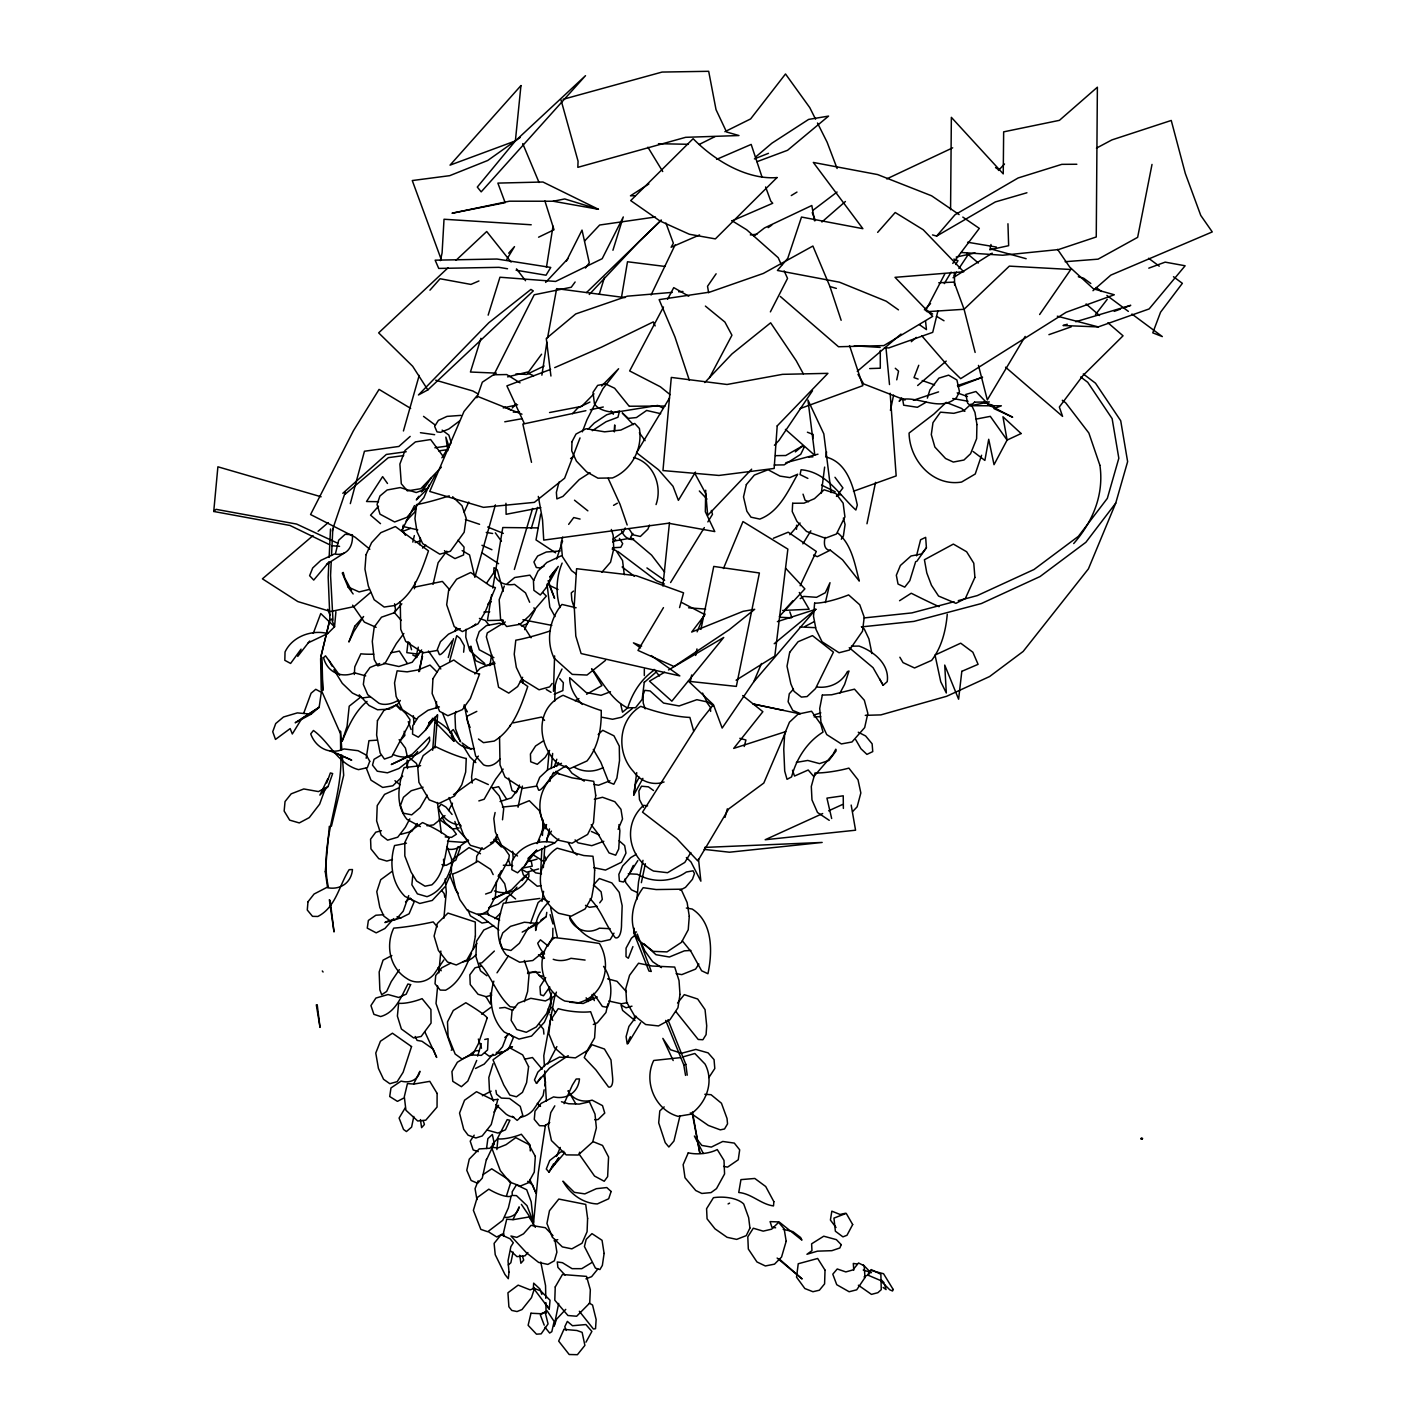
<?xml version="1.0" encoding="UTF-8"?>
<svg xmlns="http://www.w3.org/2000/svg" width="1426" height="1426" viewBox="0 0 1426 1426"><rect width="100%" height="100%" fill="white"/><g stroke="black" fill="none" stroke-linecap="round" stroke-linejoin="round"><path stroke-width="1.5" d="M880.288 350.422L880.288 368.211L869.664 368.568M644.285 681.985L642.163 699.346L635.568 707.724L627.351 707.813C611.415 699.774 603.198 682.84 592.414 669.436M644.32 675.567L644.338 669.15M950.572 209.693L951.356 117.342L1003.244 173.883L1003.654 131.852L1059.429 120.337L1097.378 87.2L1096.255 236.966L1058.466 249.568L1002.728 255.236L961.249 252.491M486.391 1159.32L482.273 1178.126L477.603 1183.295L471.115 1180.461L466.783 1170.318L469.261 1159.142L479.207 1148.928L489.867 1148.287L494.252 1143.474L492.362 1134.49L487.87 1138.643L486.551 1148.5M552.896 928.273L552.753 936.935L547.869 946.204M705.71 490.205L705.335 511.738L714.783 531.577L668.384 523.217L543.734 540.115L542.54 519.902L538.315 496.408M550.721 1003.583L550.65 1008.004L544.375 1022.282L531.541 1036.06L519.011 1039.091L504.251 1032.032C490.936 1018.966 488.512 998.414 493.842 981.159M550.81 999.145L550.899 994.724L548.618 988.503M796.51 529.313L796.581 525.214M510.169 726.19L510.205 725.21M614.57 430.028L614.713 424.948L614.356 431.9M466.07 629.329L465.785 637.137L469.831 650.773L484.769 663.518M554.678 701.218L555.231 685.995M329.673 544.732L289.995 525.463L213.74 511.471L217.893 466.801L321.117 496.783M400.26 601.701L400.742 629.258L405.715 641.45L423.112 652.823L437.158 650.488M499.546 737.313L500.027 764.871L505 777.063L522.397 788.435L536.426 786.118M331.206 562.147L330.565 575.498L332.989 620.292M331.527 555.48L332.811 528.796L345.395 491.917M328.925 561.773L328.176 577.049L329.923 619.383L321.01 656.281L322.846 690.416L321.955 657.457M329.139 557.406L330.511 529.01M540.668 872.962L541.844 848.702M542.468 835.458L543.217 820.021M546.443 267.357L553.021 226.146M476.373 862.427L476.712 856.26L482.131 847.704M354.308 674.498L354.789 666.851L360.849 653.803A27.29 4.938 -4.1 0 0 373.737 654.195M328.408 887.275C318.426 842.196 342.917 799.13 340.796 754.693M543.359 867.632L544.785 846.081M545.908 828.862L546.194 824.549M533.36 1288.088L540.579 1290.815L550.044 1300.245L549.242 1309.05L533.36 1288.088L533.68 1283.15L539.866 1288.908L541.862 1294.434M496.533 881.464L495.41 896.455L487.799 911.125L479.564 915.225L467.354 910.412L459.903 899.735L455.215 887.115L452.434 873.924A23.458 2.335 -30.1 0 0 477.906 861.126L490.633 869.414L493.164 874.584M432.666 750.254L435.304 717.064M435.999 708.205L436.534 701.574M434.912 747.973L437.622 714.979M642.894 778.346L633.768 795.066L635.461 784.122L639.258 777.17M327.463 886.794L325.288 871.732L329.335 826.278M547.441 770.307L549.206 750.914M335.912 611.79L334.54 626.78L327.73 633.536L308.069 642.912M437.639 985.99L436.017 1003.458L452.256 1049.839L451.222 1050.178M438.834 972.888L440.848 951.053M443.878 918.291L446.302 892.07L445.179 878.933M412.774 875.297L411.882 884.78L417.408 893.87L427.016 896.669C448.156 889.129 451.026 864.94 458.085 846.688L460.384 847.294L455.821 860.199L446.195 865.332L441.989 864.584M533.324 1225.504L538.386 1172.172L545.516 1124.757M549.973 781.448L550.383 777.134M551.202 768.525L552.646 753.427M637.297 934.066L651.29 971.48L648.955 971.07L633.679 932.568L634.107 928.166M636.852 899.45L638.545 881.803L642.983 860.306M463.628 652.199L464.27 645.746L460.081 638.385L456.73 635.675L449.6 661.201M496.872 1149.57L497.924 1138.821A17.789 4.135 -15.4 0 0 521.346 1134.258L530.187 1145.114L530.258 1150.942M947.256 614.303C945.812 630.542 941.695 647.279 931.641 660.381L914.547 667.974L903.032 662.609L899.859 657.243M1142.654 1138.465L1141.335 1139.107L1141.798 1137.912M522.415 786.118L518.048 807.259M554.607 655.889L553.466 691.289L556.71 679.845L562.004 669.008M662.894 586.015L669.489 522.611M502.505 819.79L503.699 808.72L499.26 795.904L491.471 786.902M408.103 641.629L406.802 652.645L417.8 654.106M414.396 588.76L415.18 582.147M419.618 544.696L420.403 538.101M502.398 624.641L502.915 620.239M579.562 1152.226L579.295 1154.365L594.535 1176.058L604.214 1181.263L607.636 1176.628L608.563 1157.003L602.521 1145.435L593.305 1141.727M821.34 493.111L824.638 467.086M826.01 456.231L826.563 451.899M812.642 438.798L813.194 434.467L807.401 432.221M636.727 772.607L633.768 795.066M634.071 1019.964L634.677 1015.651M522.201 932.123L538.172 923.513L546.158 916.651L546.782 912.373M916.526 555.801L920.59 539.759L925.67 537.352L926.401 547.762L916.793 561.363M402.649 529.456L403.291 525.089M541.88 375.163L546.889 342.187M541.773 834.192L543.413 823.658L539.349 810.663L529.296 800.699L517.371 805.565L502.415 807.063M541.969 901.428L543.591 891.303M419.511 671.468L422.756 651.771M491.703 594.589L487.407 620.542L502.932 620.185M492.772 588.1L502.79 527.531L538.101 527.905M489.849 665.657L491.649 654.73M621.647 296.448L627.493 261.76L664.997 266.448M544.126 1089.785L543.128 1095.596L533.271 1109.856A20.517 19.287 -44.5 0 1 520.187 1117.342M544.803 1085.917L545.463 1082.031L543.823 1075.578M332.401 531.096L332.811 528.796M540.668 514.198L536.016 539.919L555.641 552.842M547.566 337.802L556.657 288.622L624.962 297.624M554.714 996.435L543.787 1055.739L544.411 1066.523M422.524 656.477L418.763 671.646M990.981 244.488L990.125 248.748L1026.167 258.712M691.681 674.979L690.362 681.485L736.333 686.405L759.398 572.985L713.749 566.425L700.95 629.383M695.656 655.443L696.975 648.919M413.807 1116.451L411.597 1127.11L406.428 1131.549L403.522 1129.445L399.084 1118.073L405.234 1107.842M513.075 1252.064L510.865 1262.723L508.298 1264.933M866.972 523.77L875.546 482.345M890.43 410.367L893.585 395.109M896.74 379.833L898.54 371.116L895.278 368.264M641.361 882.676L645.354 863.728M495.107 812.517L493.824 818.577L495.375 831.982L501.524 845.244L517.478 855.974M546.39 841.607L547.263 837.615L551.434 831.144M440.42 260.637L442.096 252.865L444.021 219.248L531.221 224.773M477.674 1056.113L481.311 1043.654M607.886 1003.761L605.943 1012.513L597.351 1022.781L593.305 1024.474M1152.012 164.418L1137.645 237.34L1098.091 259.158L1065.115 261.707M416.214 506.052L414.841 512.041L406.071 521.025M546.889 840.395L549.509 828.898M412.809 542.094L414.342 535.588M418.281 647.172L415.75 658.01L420.759 651.219M433.041 584.357L438.121 562.7L446.819 551.167M335.645 552.985L338.675 540.222L345.217 534.287L352.4 534.768A29.251 19.144 59.8 0 1 334.486 553.948L320.797 560.418L312.704 567.976L309.62 575.694L313.72 580.079L328.515 562.504M558.671 1303.4L554.126 1326.162L556.532 1319.228L565.748 1309.353M331.474 826.082L343.684 775.227L342.24 755.352M321.01 656.281L329.923 619.383M556.586 559.01L562.593 541.042M937.898 310.886L932.729 332.347L888.772 347.944L884.459 347.677M537.032 924.868L535.677 930.483C534.75 919.164 541.381 909.057 549.277 901.553M340.654 750.29L340.457 731.057L341.759 748.721M825.387 602.574L830.003 582.681L825.298 592.735L816.545 597.316L803.765 596.407L800.236 598.635M559.028 482.077L556.372 492.38L556.889 498.922L562.931 496.408L579.206 479.617L590.007 472.683M455.964 711.467L454.965 715.353L455.554 728.864L460.259 741.591M408.709 895.599L403.219 911.178L396.107 919.36L389.797 920.501L383.844 916.116L379.815 907.346L376.785 891.696L380.724 879.717L391.9 871.518M656.049 504.572C662.609 486.088 653.536 462.523 633.554 457.496M326.714 782.927L330.369 772.945L332.668 773.552L328.087 786.457L319.887 795.12L327.82 778.739M350.315 503.628L364.45 451.24L398.888 446.445L410.171 436.409M679.56 607.601L683.553 592.842L636.281 575.712L576.585 568.707L574.215 606.175L575.801 636.067L581.113 653.554L679.828 675.906L651.272 655.568M724.996 817.419L727.331 808.827M744.194 746.475L745.923 740.023L739.827 738.312M448.263 657.511L453.486 638.688M562.7 537.103L561.113 542.807L562.379 556.586L571.523 570.596L576.318 574.161M495.41 504.893L474.876 577.316L469.564 554.946L462.149 550.614M403.433 430.973L419.191 375.412M865.279 715.353L880.876 714.889L946.668 696.28L989.608 676.53L1023.155 651.45L1088.43 568.849L1115.738 503.111L1127.627 461.65L1120.711 420.741L1095.489 383.184L1083.279 373.951M632.912 946.614L628.331 958.236L626.014 956.596L626.067 948.13L631.397 938.255L634.641 935.545M679.899 1116.166L673.945 1141.032L668.865 1147.003L665.229 1142.654L658.687 1122.832L659.792 1110.925L664.159 1106.897M514.34 569.473L532.593 508.458M531.274 528.476L537.584 507.353M493.04 1063.725L488.833 1077.521L489.475 1090.801L493.574 1101.139M915.688 561.559L909.806 580.685L904.744 587.138L898.024 584.036L896.33 575.248L900.394 565.48L911.036 555.98L921.535 553.965L926.401 547.762M927.363 398.121L929.877 389.975L938.932 378.122L948.611 375.145L956.917 379.993L959.448 391.597L956.614 397.498C940.643 412.061 920.43 396.784 902.658 399.244L903.674 405.198L917.381 407.283L926.116 402.203M406.553 767.01L408.371 761.181M505.838 902.622L507.638 896.794M550.008 998.271L551.63 992.995M480.936 338.319L470.437 372.026L496.408 373.131M488.155 315.146L499.956 277.232L555.641 281.439L602.2 258.676L623.287 216.93L612.93 250.263M599.33 293.988L604.517 277.339M551.666 575.498L546.461 587.334L540.347 595.016L533.877 590.346L533.449 580.935L537.994 571.095L546.835 562.486L561.256 555.819M524.411 1001.658L527.602 991.551L529.082 974.047L524.305 960.482M506.551 1195.683L510.811 1182.19L508.173 1179.355L491.72 1168.821L483.147 1174.561M530.419 923.478L538.101 902.605L542.789 898.665L548.333 901.66M454.93 631.451L456.231 627.529M554.215 767.063L556.817 759.238M981.587 455.25L975.241 474.002L961.57 482.059C932.8 486.801 909.521 460.295 909.075 433.058L933.941 414.021L946.187 402.399L961.623 408.46L964.885 411.33M636.442 1016.364L628.919 1026.435L626.103 1036.649L627.173 1043.903L630.345 1036.72M476.854 397.801L482.309 382.204L493.503 374.753L506.747 374.557L520.027 382.845M556.407 992.122L555.088 995.811L545.463 1000.945L530.793 998.307L518.208 1003.191L512.059 1010.909L511.168 1020.392L516.675 1029.483L526.283 1032.281L536.265 1026.97L546.657 1013.512L552.058 998.592M325.057 789.238L319.638 804.157L309.264 817.615L299.282 822.927L289.674 820.128L284.148 811.038L285.04 801.555L291.189 793.836L303.791 788.952L318.461 791.59L328.087 786.457M303.863 712.84L311.082 693.232L315.77 689.311L321.313 692.305L319.157 707.296L311.153 714.159L295.182 722.768L319.157 707.296L301.688 718.722L292.312 733.98L290.173 728.597L275.485 739.417L272.74 731.716L275.717 723.552L283.507 716.993L297.321 712.893L311.153 714.159M313.274 633.358L320.743 613.536L334.54 626.78L331.545 619.009M504.323 586.086L499.171 599.704L500.579 619.365L506.676 626.531L520.098 624.303L529.117 615.979L546.318 596.068L543.11 592.877M580.025 437.907L564.607 478.227L534.358 502.362L483.467 507.353L429.743 491.453L463.985 411.472L476.783 396.054L521.969 414.2M582.343 431.846L586.959 419.743L602.877 388.745L618.599 368.746L601.665 386M495.054 841.411L497.496 835.048M649.49 525.053L647.921 529.135L640.327 536.497L632.859 534.768L628.902 528.636M918.754 365.27L914.013 377.623L918.13 379.084M506.979 1035.169L502.505 1046.791L495.392 1054.973L489.065 1056.113L484.608 1052.834M478.173 1180.799L475.054 1188.678L476.944 1199.622M553.555 1163.883L548.974 1172.101L546.301 1169.035L549.705 1160.532L560.543 1152.083L563.93 1151.37M556.514 1156.45L560.275 1147.449M519.492 785.049L516.372 792.731L512.041 790.61L508.779 778.097M413.7 1083.938L419.921 1071.265A19.536 15.454 40.8 0 1 401.098 1081.086L390.974 1087.949L389.708 1096.523L397.444 1101.371L403.398 1098.252M512.968 1219.569L519.189 1206.877A19.536 15.454 40.8 0 1 504.911 1217.43M471.507 953.228C465.714 967.202 459.725 982.746 445.572 990.214L440.242 990.09L435.019 983.762L435.714 975.527L441.81 967.791L450.741 963.138M537.085 843.622L541.987 831.804L546.604 824.674M697.118 631.843L704.765 613.465M723.445 568.528L742.982 521.56L787.865 549.117L774.835 656.049L736.083 680.202M429.208 484.893L423.861 497.674L406.945 517.335L394.61 521.969L379.993 514.162L377.052 504.483L379.94 495.998L387.123 489.991L400.243 487.567L416.249 492.54L428.085 488.102L435.768 474.27M524.661 629.632L528.476 620.506M394.057 613.073L395.519 609.615L394.574 603.786M618.135 829.362L622.52 818.97L620.952 809.273L614.838 801.715L602.521 797.277L594.339 799.291M688.384 681.147L713.481 704.765L722.162 728.062L753.73 681.824L761.502 663.482M476.712 1060.445L467.799 1081.104L461.4 1086.701L452.773 1081.318L451.935 1071.55L457.372 1062.245L469.635 1054.866L481.382 1055.365L487.549 1049.982L488.138 1038.734L484.751 1039.483M800.146 585.747L816.314 551.47L788.204 532.201L773.391 538.262M445.981 884.637L451.365 872.391L451.614 859.094L447.069 846.67M625.212 527.941L623.465 531.827L612.966 539.153M464.127 512.148L468.744 502.041M496.783 835.315L493.307 842.713L483.539 849.254L470.402 845.333L463.878 835.636L448.994 797.526M636.37 854.263L630.684 857.65L622.699 865.938L618.848 874.352L619.401 881.143L623.483 882.017L629.009 874.495L633.304 865.422M486.516 1159.766L494.252 1143.474M651.058 295.022L675.104 244.898M562.129 563.092C556.318 576.977 555.409 593.198 560.044 607.601M564.072 1103.653L572.289 1085.239L576.14 1079.036L579.473 1078.912A30.106 23.547 48.4 0 1 553.591 1096.897L541.096 1103.403L535 1111.157L534.287 1119.374L539.527 1125.702L544.857 1125.827L549.759 1122.422M493.752 375.056L534.215 294.772L571.273 287.232L575.124 281.991M566.336 261.225L582.022 230.103L589.295 262.812L585.444 268.052M553.573 772.357L551.559 776.297A20.267 3.191 -56.9 0 1 538.618 790.129L536.622 785.066L539.723 777.33L547.798 769.773L561.505 763.302M556.568 766.457L558.564 762.518M401.544 530.882L414.485 505.588M421.436 491.952L424.431 486.106M770.379 311.884L787.544 278.391L784.14 270.869M547.78 1063.974L556.871 1046.595M925.634 310.672L944.814 273.935M409.832 818.827L405.323 827.347L397.729 837.205L387.605 840.164L381.188 835.208L376.642 820.93L377.213 805.619L384.539 794.407L398.317 788.132M448.584 810.574L452.488 803.177M508.209 956.151L497.014 972.817M549.812 987.006L543.502 995.776L540.525 994.742L539.973 986.685L545.695 977.63M663.482 307L629.65 370.938L660.363 386.785L670.167 394.681M667.582 299.246L673.749 287.624L688.758 296.198M709.542 377.605L731.948 335.235L724.907 322.062L705.389 306.091M522.647 677.297L517.656 686.548L508.761 693.107L498.565 687.243L494.269 664.641L486.355 636.852L487.282 632.912L505.267 621.95M839.967 693.018L844.62 684.409L848.987 671.04L847.383 671.628A34.545 31.105 42.7 0 1 816.955 687.011M498.191 876.527L501.382 870.68M585.961 1342.187L591.879 1331.421L585.908 1324.558L572.503 1325.734L567.352 1321.403L564.749 1326.804L566.336 1330.44M546.461 587.334L558.261 566.389L549.723 577.102L555.98 569.473M439.404 706.904L427.996 710.255L418.192 717.189L412.774 725.727L412.56 734.069L418.335 737.189L425.465 730.148L429.654 722.804M558.832 838.845L554.732 842.891C538.671 838.845 519.296 845.868 512.059 861.34L511.827 869.682L517.602 872.801L524.75 865.76L528.939 858.416M427.354 795.227L420.046 807.722L411.704 814.852L403.219 813.159L400.456 805.458L403.451 797.294L411.241 790.735L423.076 787.223M528.707 927.274L519.331 943.335L510.971 950.482L502.487 948.789L499.742 941.071L502.736 932.907L510.526 926.347L524.34 922.248L538.172 923.513M613.982 933.174L610.239 939.574L601.13 941.606C587.084 939.253 576.781 928.469 569.58 916.847L570.24 919.663A22.709 21.39 -75 0 0 599.366 928.183L610.168 928.7M663.464 607.619L637.975 650.416L674.052 666.495L729.256 629.704L754.675 609.312L743.142 611.308L691.681 632.057L704.961 614.642L681.735 602.521M944.297 283.596L951.142 272.116M955.705 264.47L957.987 260.637L953.816 259.104M1025.187 336.411L987.309 399.922L978.468 365.395M554.821 1105.845L550.775 1112.601L548.368 1126.273L551.452 1140.568L566.158 1154.882L578.154 1155.024L592.717 1141.959L596.371 1127.895L594.999 1114.098L589.437 1101.835L579.188 1104.098L568.653 1103.742L561.452 1101.763M506.747 259.443L514.501 246.609L508.672 253.186M669.56 397.943L636.549 452.702L658.509 469.76L673.001 486.248L678.384 500.348L695.46 472.077M627.939 1043.689L640.666 1022.656M690.844 852.552L684.801 862.427L667.546 872.712L653.536 871.054C628.349 858.06 622.039 824.62 643.607 805.333L647.582 805.85M632.912 533.484L630.577 537.281L651.575 555.106L664.623 572.076M670.594 582.539L704.355 527.584M707.849 521.898L712.501 514.323L711.36 510.419M802.874 543.841L810.859 530.811M441.9 457.817L451.222 442.72L448.869 435.108L442.113 430.117M473.004 949.609L476.872 943.406M629.009 874.495L637.832 860.591M549.616 750.415L545.16 757.366L537.299 764.3L530.704 761.769L530.436 753.962L535.57 745.994L543.556 740.771M698.883 964.012L695.585 969.092L681.806 974.618L676.12 973.637M841.287 539.224L843.39 535.998L845.065 524.518L843.39 518.066M708.865 1077.557L714.8 1068.52L714.052 1059.625L708.098 1052.869L695.87 1049.429L681.539 1053.261L670.434 1049.714L662.84 1038.378L673.161 1060.552M474.181 1135.185L470.206 1141.174L473.165 1149.944L478.245 1151.62M954.119 275.717L956.507 272.116M958.914 268.516L968.521 254.095M418.781 496.301L416.339 499.92L428.085 488.102M422.435 490.865L430.991 478.191M812.517 390.724L778.952 440.474L774.407 445.269M901.482 397.89L899.164 401.33L902.515 398.46M399.316 969.68L391.259 981.569L386.66 991.444L381.705 994.706L379.851 989.876L379.173 971.979L383.077 960.126L391.847 955.545M493.984 1112.084L498.583 1105.293M716.119 273.792L707.528 286.287L708.651 292.758M548.974 1172.101L558.849 1157.734L552.058 1167.591L564.839 1152.636M486.587 583.127L495.214 570.596M443.842 959.983L433.985 974.243A20.517 19.287 -44.5 0 1 406.784 978.486C389.815 968.058 385.305 945.491 393.754 928.112A36.666 3.815 -10.2 0 0 433.183 921.909L437.354 926.882M1039.625 314.522L1070.783 269.496L1009.341 266.127L964.083 309.282L927.007 311.688M521.987 880.555L528.761 872.676L528.939 876.384A31.996 29.108 75.4 0 1 494.43 890.929M592.164 996.524L590.043 999.519L586.229 1000.785M417.337 823.515L411.793 831.34L400.973 834.317M400.332 700.469L397.89 703.838L391.544 708.027M552.183 683.41L549.67 686.869L539.064 689.792L521.987 679.275L516.319 667.386L514.233 654.178L515.802 640.185A32.602 2.745 -17.1 0 0 550.383 630.88M566.372 1056.613A28.217 16.649 59.1 0 1 559.58 1057.058L546.033 1064.152L537.834 1072.156L534.465 1079.963L536.479 1083.368L540.9 1077.307M541.595 354.201L528.636 371.794L507.603 376.874M478.352 756.083L473.521 762.625L471.578 777.027L472.22 783.088M403.861 633.483L396.303 643.643L384.895 663.625L377.783 665.853L374.236 659.596L372.293 641.415L374.236 627.012L381.491 617.191L394.521 612.681L401.294 620.453M503.146 769.095L495.588 779.256L484.163 799.237L478.833 800.913M568.653 524.376L573.751 517.549L580.097 519.064M952.782 263.418L979.323 228.374L962.8 217.091M599.704 902.836L602.325 899.378L601.112 891.803L594.553 885.76M836.456 496.444L842.926 487.924L834.976 477.282M1115.738 503.111L1085.863 542.308L1040.035 576.55L981.391 603.537L913.906 621.397L861.75 626.87M421.633 649.899L412.221 662.234L398.87 666.512L383.754 663.179M519.563 787.277L511.488 797.847L500.063 801.519M1095.489 314.593L1107.253 299.3M309.709 641.005L297.731 656.406L301.064 649.151L290.601 663.447L284.826 660.327L285.04 651.985C292.277 636.495 311.67 629.49 327.73 633.536M425.465 730.148L437.443 714.747M524.75 865.76L536.711 850.377M554.464 937.595C532.985 955.456 540.971 989.359 564.785 1001.052L578.421 1002.799C604.161 996.168 612.342 964.778 599.419 943.477A41.301 1.533 7.1 0 0 554.464 937.595M417.658 751.538L412.577 757.937L398.941 768.507L387.444 772.821L377.248 771.199L372.507 765.12L374.058 759.309L380.546 755.477M516.943 887.15L511.863 893.567L498.227 904.12L488.637 907.72M713.178 704.979L699.81 721.806L642.52 812.16L676.619 838.417L697.795 860.93L728.686 808.934L763.801 783.052L785.833 731.574L733.695 748.4L762.874 711.699L742.679 695.567M677.528 1003.031L684.284 994.653L697.67 999.02L705.05 1009.626L706.708 1025.829L706.084 1034.652L702.893 1039.75L698.205 1039.465L675.871 1011.569M537.281 843.105L539.83 839.967M597.815 1269.033L591.63 1276.644L585.943 1278.855M441.365 467.158L420.813 488.69L407.39 490.918L401.294 483.753L399.886 464.074L405.037 450.473L415.429 441.9L430.634 439.547L443.825 457.265M536.479 1083.368L549.527 1068.074L568.225 1055.668M394.699 612.111L401.829 603.786M753.73 681.824L815.85 609.276L777.384 621.629M527.87 1252.509L525.053 1255.789L516.978 1256.627L511.096 1251.244M601.861 572.254L610.56 562.183L613.715 548.974L613.18 535.231L611.344 529.474M932.497 234.916L936.632 236.074L955.01 214.756L1018.146 177.965L1061.817 164.346L1076.844 164.257M789.861 534.697L800.075 523.003M877.65 232.385L895.207 212.51L923.228 229.764L963.709 271.778L895.029 277.339L932.693 316.358L883.87 345.591L838.506 346.75L780.289 296.448M429.939 290.173L440.064 278.747L470.901 284.416L478.94 280.958M399.922 741.003L404.877 735.424L404.2 731.288M393.701 918.594L384.931 928.486L376.197 932.854L367.266 928.13L368.371 920.447L375.858 915.242L383.63 914.69M492.986 1054.206L484.216 1064.099L475.482 1068.466M378.532 506.23L370.546 515.16L380.51 523.663M785.227 609.276L792.945 600.72M793.444 689.186L789.273 693.802L788.132 701.752L792.749 710.38L800.36 713.606M572.539 413.683L577.762 408.014L589.936 402.061M779.345 616.442L804.87 588.885L785.601 568.243M474.858 673.963L480.134 668.277L494.662 662.199M445.09 886.669L432.256 900.448L419.743 903.478L404.966 896.419C391.651 883.354 389.227 862.783 394.556 845.529A42.192 2.62 -14.5 0 0 406.463 843.176M998.45 170.46L1004.51 163.99M545.641 282.401L568.136 258.498M584.642 240.958L599.651 225.023L655.425 217.002M589.259 294.487L639.08 241.547L661.379 220.067L586.532 292.544M704.765 382.56L732.019 353.88L770.646 322.811L796.225 360.742L803.355 373.862M751.662 469.172L707.724 515.392L705.781 493.663L694.64 473.058M852.605 811.572L857.151 806.831L860.841 792.963L858.024 779.826L848.862 768.115A24.563 3.636 -9.8 0 1 815.03 772.928L811.305 786.475L811.982 799.933L817.508 812.481L829.255 820.342M367.035 701.414C354.539 711.77 348.283 726.761 342.097 741.288L347.071 726.333L349.21 706.191L360.528 697.189M494.376 951.053L481.935 962.8L479.386 963.21C491.649 976.364 496.587 994.688 510.08 1006.685L515.552 1007.469M525.748 875.225L511.577 889.788L492.469 899.2L507.103 892.498M512.219 408.014L516.319 403.843M593.965 393.826L581.648 406.374L549.545 412.542M612.877 542.236L615.604 539.474M924.387 309.834L930.554 303.595M492.344 1144.098L496.925 1139.481L507.175 1119.642L509.902 1120.266L505.481 1129.784L497.959 1133.082L487.318 1130.141M588.118 429.244L594.321 423.005L606.71 414.77L619.526 410.955L617.975 417.23L606.086 421.722L592.289 430.688M459.225 421.223L448.851 428.994L440.652 432.328L437.033 431.9L434.627 426.356L438.37 420.403L447.015 416.392L460.901 415.376M433.058 718.668L428.798 722.893L435.803 716.654M536.622 850.074L528.066 858.505L535.089 852.285L554.732 842.891M402.72 776.172L392.81 785.797L382.703 787.437L371.01 780.165L366.25 767.99M494.929 918.665L500.579 913.157M448.014 267.821L378.656 332.864L412.684 366.286L427.836 389.904L418.46 394.966L488.797 322.757L530.918 289.425L533.306 290.904L427.836 389.904M456.07 260.245L486.712 231.511L511.078 262.081M213.74 511.471L216.057 509.332L296.644 524.073L337.695 543.217M342.828 493.307L386.321 454.448L406.196 451.721M849.236 647.689L873.033 667.653L883.14 685.282L887.239 681.628C889.717 664.213 873.871 651.343 859.058 646.067L851.375 646.192M821.911 221.993L845.404 201.512M644.338 682.359L655.853 672.306M1092.976 290.708L1110.818 275.129L1212.26 231.921L1200.763 215.433L1185.309 173.455L1171.245 120.461L1111.888 139.908L1096.434 148.144M911.285 341.705L916.312 337.392M313.043 535.588L262.42 578.831L297.838 601.576L330.654 611.522L354.005 606.638L370.724 592.343M318.105 531.256L328.212 522.611M422.524 548.047L425.875 545.178M917.649 385.519L946.204 361.099M857.222 371.366L901.018 334.058M755.495 157.11L771.912 143.188L808.631 119.41L828.577 116.094L787.562 150.283L756.992 161.691M344.949 494.376L388.335 457.657L403.683 455.589M795.351 451.899L802.268 446.124L804.086 447.443L800.717 454.324L784.104 464.876L774.229 465.036M573.502 591.059L571.291 592.895L571.879 600.417L574.428 608.349M507.282 583.644L514.715 577.512L529.902 575.159L533.77 580.542M774.211 643.714L815.85 609.276M405.537 901.856L410.189 898.077L414.128 901.963L409.102 913.781L400.866 917.898L384.895 922.551L388.425 920.768M504.822 1037.486L509.474 1033.69M444.983 815.619L433.54 824.888L426.962 825.761M632.092 708.722L621.629 717.207L612.592 719.274L602.057 717.26M544.269 951.231L532.807 960.518L519.652 962.229L506.355 955.046C494.145 940.5 497.763 919.788 503.378 903.228L539.83 898.451M605.533 660.363L586.995 675.051L572.272 674.391L554.072 658.081C545.57 640.648 549.598 619.009 561.933 604.446L576.122 607.761M452.595 859.468L469.029 847.579L480.491 853.746M654.481 669.917C641.361 678.829 632.413 692.804 627.761 707.813L622.52 712.198L620.666 704.087M570.56 458.619L573.751 456.142M754.158 235.95L764.461 227.964L811.822 205.504L814.496 220.834M812.731 210.495L837.08 192.029M481.614 1014.171L491.186 1007.148M487.799 604.161L491.328 601.629M520.151 137.466L487.728 160.478L449.725 175.665L412.274 180.549L441.258 259.55M468.423 840.11L461.935 844.727A16.488 15.098 36.6 0 1 447.229 848.987M453.486 794.674L475.535 778.756L488.352 784.567M768.186 227.625L771.822 225.076M470.651 1053.974L475.143 1050.855L479.029 1050.588M494.002 841.536L497.175 839.451M530.454 926.953L537.442 922.372M540.935 920.091L546.158 916.651M648.866 183.954L630.47 195.808L634.891 195.719M899.556 600.72L911.25 593.234A34.937 1.39 26.4 0 0 939.057 606.656M326.483 564.357L344.539 552.86M553.502 773.712L566.14 765.673M953.049 277.767L992.193 253.151M791.27 195.558L796.974 192.082M591.505 1262.759L581.755 1268.677L572.058 1268.659L562.45 1262.705L557.263 1261.957L557.905 1267.375L565.035 1275.04M664.694 672.199L649.472 681.165L671.86 701.182L723.731 637.458L668.509 669.97M936.632 236.074L995.366 201.922L1026.934 192.76M802.268 446.124L785.779 455.518L775.512 455.66M613.554 505.357L617.351 503.2M575.106 700.772L578.938 698.597M586.603 694.248L601.932 685.567L591.612 668.669M728.08 1203.936L729.577 1203.134M502.683 1233.864L496.711 1236.984L488.993 1232.135M680.006 890.216L685.514 887.346L692.448 879.289L694.48 873.621L693.054 870.805L686.352 872.017A45.579 45.115 31.9 0 1 637.297 874.245L628.278 873.764M482.362 1095.738L491.132 1091.157M805.048 626.406L813.711 621.914M864.031 1276.947L867.311 1275.272L871.268 1269.603L880.876 1274.274L881.25 1289.657L877.881 1292.687L871.464 1294.38L858.363 1285.218M830.431 550.08L817.276 556.675L813.569 554.999M699.132 144.489L714.961 136.629M724.871 131.709L750.611 118.928L785.512 73.974L809.79 107.645L815.565 119.178M476.819 711.378L466.641 716.458L475.66 756.065L483.539 764.799A18.752 13.315 -69.4 0 0 500.241 758.668M538.582 237.197L554.019 229.764L544.91 200.995M544.126 366.019L526.711 374.414L515.891 373.951M886.722 178.91L952.693 147.823M460.259 628.616L448.513 634.16L440.438 641.718L437.354 649.454L439.333 654.498A20.267 3.191 -56.9 0 0 452.274 640.684M407.818 756.885L391.277 764.532L412.31 754.176L429.476 737.064L429.672 740.771A31.996 29.108 75.4 0 1 393.202 754.497M597.262 996.97L583.145 1003.494L569.919 1002.228M496.159 1054.117L501.613 1051.622M508.886 1048.306L512.522 1046.648L508.547 1048.181M493.663 925.545L483.806 930.019L476.498 941.231L475.91 956.543L480.473 970.839L486.89 975.776M822.677 813.533L765.156 839.736L855.564 830.217L851.179 805.066M828.631 810.824L842.499 804.496M554.696 367.623L601.54 347.142L653.304 321.902L655.158 325.912M716.601 159.373L751.181 144.418L761.965 176.86M699.578 234.934L671.129 247.251L673.357 243.24L665.924 223.044M732.091 220.852L772.732 203.258L770.771 201.084L765.602 186.966M490.473 842.837L495.909 840.484L504.964 849.076L509.278 855.244L508.815 858.969L491.15 892.123L485.589 894.049M554.233 694.212L562.86 690.576L563.341 682.697L559.705 678.58M379.673 663.518L369.994 667.511L364.557 675.051L363.345 684.427L367.712 694.658L378.888 703.214A23.689 15.258 -39.7 0 0 398.567 700.13M544.037 566.282L539.937 567.94L536.319 567.512L533.912 561.969L537.655 556.015L546.301 552.005L560.186 550.989M754.39 158.91L768.454 153.331M609.971 780.771L598.546 785.227L594.214 784.496M957.933 386.696L982.585 377.213L957.434 385.59M402.364 531.524L410.545 528.404M610.471 691.735L601.006 695.318L586.068 692.466L569.687 677.671C569.455 687.795 575.427 697.385 582.307 704.444M550.614 369.405L506.89 385.876L524.287 423.433M521.453 625.943L527.37 623.732L535.053 609.9L533.93 607.797M1148.786 268.159L1165.167 262.134L1185.131 265.771L1149.124 308.943L1098.234 326.911L1063.03 325.52L1067.272 324.255M1114.241 311.367L1120.426 309.103M1124.561 307.588L1130.747 305.324L1075.739 321.741M603.804 841.304L591.79 845.671L577.976 842.819L575.088 839.914M853.479 491.239L896.17 475.91L890.145 393.255M1048.912 334.664L1071.247 326.821M913.389 400.26L938.558 391.883M415.144 542.54L421.258 540.543M813.497 715.121L820.859 712.875M554.054 1240.763L557.744 1239.64M800.129 408.585L862.837 385.662L849.539 345.609M682.412 1057.058L694.836 1053.493L705.068 1064.081C714.408 1081.728 706.351 1103.439 690.487 1114.259L678.01 1116.344C655.033 1109.963 643.251 1081.621 653.714 1060.481L680.345 1057.646M529.616 861.233L537.067 859.147M392.435 859.504L386.82 861.072L378.781 858.666L370.938 848.88L370.582 839.183L375.751 832.196L381.419 830.734M491.72 995.134L486.088 996.685L478.066 994.278L470.224 984.493L469.849 974.796L475.036 967.808L480.705 966.347M563.092 99.303L662.074 72.066L708.686 71.3L716.03 109.659L726.565 132.012L738.953 135.541L685.621 137.324L577.833 167.341L578.065 161.191L560.988 99.873M538.636 868.933L526.782 872.177L521.738 869.432L523.324 874.815L537.245 886.241L540.882 885.706M631.985 1006.168L626.05 1007.79L621.023 1005.045L622.609 1010.428L634.98 1020.588M785.833 462.719L817.989 454.181M954.065 601.736L911.927 612.895L864.192 617.921M958.29 600.631L977.256 595.605L1034.028 569.491L1078.395 536.336L1107.325 498.387L1118.822 458.263L1112.137 418.656L1087.717 382.293L1080.676 376.963M468.53 840.805L462.755 842.338L447.497 841.215M665.71 1020.428L683.749 1064.865L685.817 1064.331L687.225 1075.186M369.37 589.419L359.138 591.933L348.069 586.977L342.276 573.074L343.238 572.432L344.753 577.976L351.491 590.4M495.054 663.678L486.872 665.675L475.803 660.719L470.01 646.816L470.972 646.174L476.89 671.521M845.297 1213.294L840.021 1214.453L831.839 1211.173L830.413 1220.068L836.028 1227.465M503.235 407.907L517.567 404.77M612.752 541.292L628.42 538.529L633.643 538.975M956.186 257.072L975.063 252.972M989.751 249.782L1008.645 245.682L1007.95 223.757M435.465 722.412L453.842 741.27C453.343 730.682 441.169 723.267 432.345 718.276M585.908 410.688L522.861 424.092L531.506 462.327M590.257 409.779L603.287 406.998M633.679 932.568L636.531 931.98M553.199 201.244L564.732 198.945L598.403 209.266L542.95 182.011L497.87 183.098L505.16 202.67L452.024 213.24L509.474 201.191L553.199 201.244L598.403 209.266M522.148 868.184L532.237 866.188L531.149 860.627M627.476 1002.603L621.415 1003.797L608.777 1001.034M976.204 419.084L990.304 416.356L1007.095 440.081L994.029 464.68L988.717 439.279L984.867 460.42L973.12 451.507M836.599 495.375L840.912 494.59M504.768 421.793L522.166 418.674M459.119 827.971L452.737 829.076L439.226 819.201M796.368 762.411L807.758 760.45L819.522 763.605L828.952 760.45L836.064 750.967L835.796 749.203L832.944 754.479L813.8 776.528L808.203 770.004L794.514 776.047L792.5 770.2M414.057 587.245L442.381 581.416L449.689 589.811M513.342 722.857L541.666 717.046L544.589 720.397M488.048 922.069L481.988 923.05L470.295 915.777L467.906 909.699M434.877 447.764L448.12 445.946M438.727 450.866L447.497 449.689M370.065 696.922L362.471 697.938L352.454 693.054L342.293 683.339L333.88 669.757M597.084 906.276L589.473 907.31L585.48 905.35M420.617 765.673L404.111 767.616C398.478 784.175 394.877 804.888 407.07 819.433L420.385 826.617M499.599 1008.039L504.964 1007.433L512.718 1010.321M750.326 234.916L756.921 234.238M672.27 292.366L627.333 296.18L575.747 313.934L546.283 338.497L550.935 376.036M678.687 291.831L682.965 291.457M376.464 740.201L368.942 740.682L366.179 758.293M483.86 612.128L489.724 611.772M690.879 950.447L684.373 950.839L669.364 957.006L655.942 954.689L644.124 943.923M808.542 457.069L812.927 456.819M389.958 709.061L377.534 709.774L369.049 705.496L359.227 694.818M540.828 507.62L506.105 514.305L505.945 503.289M513.253 412.132L519.438 411.829M612.538 547.744L620.773 547.334L622.716 543.645L619.437 538.422M782.642 610.471L809.13 609.259L799.291 592.467M594.731 1119.713L598.082 1119.553L604.749 1113.064L602.503 1105.631L592.129 1100.159A24.973 21.212 -43.8 0 1 568.101 1090.676L575.73 1103.688M938.754 282.776L954.119 282.116L964.083 309.282L975.134 352.436M704.64 847.418L822.16 842.445L729.452 852.213L704.052 849.379M814.068 716.85L820.752 716.654M629.793 406.232L665.015 406.054M527.602 972.443L540.24 972.265M378.532 501.702L366.518 501.524L382.631 476.64L387.498 483.485M658.455 143.705L688.419 144.293M503.307 865.243L509.492 865.422M780.379 617.298L791.466 617.815M800.004 626.959L815.547 627.69M854.317 345.787L880.163 347.409M704.818 1094.312L711.057 1094.705L721.449 1103.243L727.028 1118.465L727.545 1123.866L724.533 1128.964L720.308 1129.855L708.365 1125.453L690.291 1112.904M445.197 836.937L451.561 837.365L456.409 834.246L452.684 829.094L445.233 822.695L442.042 817.187M688.58 607.797L705.638 609.098M331.652 545.695L339.584 546.354M1141.335 1139.107L1142.369 1139.196M585.088 960.072L570.97 958.308A32.691 27.183 -75.1 0 1 553.217 959.306M420.438 432.702L434.663 434.698M857.347 1264.06L853.301 1263.436L853.782 1270.12M775.619 1227.786L771.894 1227.198L770.076 1221.619L779.095 1221.922L801.911 1240.121L800.628 1237.518L792.892 1231.636L783.195 1229.319M541.506 873.817L535.606 872.855L530.615 868.274M967.612 242.242L996.4 247.072M507.531 268.765L498.975 267.339L438.727 268.427L435.144 260.174L496.997 259.033L550.757 267.446L546.015 275.218L516.087 270.209M486.248 532.415L492.647 533.502M686.352 908.041L692.216 909.057C713.16 922.39 712.501 952.336 707.938 973.726L701.628 970.785L690.986 951.534L682.341 940.857M952.764 398.514L968.022 401.241M987.648 404.752L994.189 405.929L983.904 402.31M723.606 1166.397L727.581 1167.11L738.258 1159.784L739.684 1149.837L734.319 1143.099L722.768 1141.46L711.342 1147.092L701.859 1145.435L694.391 1136.041L703.285 1153.42M522.914 619.74L551.826 625.39M753.356 704.052L783.409 710.344M593.786 867.632L605.497 870.074L621.486 862.249L625.978 853.105L624.641 845.565L619.134 840.77M753.124 704.016L799.772 713.82M538.707 975.348L542.825 976.24M660.684 413.683L646.638 410.456L636.442 417.551L628.313 418.371L622.253 412.934L633.322 424.681M403.112 526.515L417.782 529.902M512.79 865.725L510.383 865.119L508.262 859.201M1057.326 316.198L1098.234 326.911M325.288 871.732L326.358 872.017M607.636 978.824L616.995 981.32L626.406 991.765M1078.323 276.769L1083.653 278.213L1090.801 283.507M365.698 675.888L354.611 672.858A28.52 24.349 -59.4 0 1 323.559 657.636L325.52 655.835L339.638 675.3M689.382 380.368L674.926 336.875L659.133 299.638L709.738 292.134L763.356 273.435L812.891 246.038L829.95 286.555L836.349 288.409M435.696 380.207L472.826 390.974L478.423 394.129M503.521 624.428L499.51 623.198L486.409 625.604L479.207 631.611L476.337 640.096L479.279 649.775L493.895 657.6M397.07 916.686L400.866 917.898M496.355 1052.317L500.152 1053.511L508.369 1049.393L513.396 1037.575L510.793 1034.973M863.229 1270.031L871.429 1272.634M465.411 519.563L479.582 524.305M487.674 527.014L503.342 533.377M479.421 618.421L485.286 620.453L489.029 625.105M922.23 380.528L934.565 384.877M957.185 392.863L967.47 396.499M641.664 646.049L633.429 642.859L640.577 647.939M905.064 400.046L863.657 383.915L857.989 374.378M612.146 549.028L616.103 550.65L622.556 560.543L624.285 574.678M664.409 584.036L656.423 580.649L617.69 551.345M330.119 750.932L351.705 760.147L336.572 753.284M825.636 456.908C847.222 462.238 853.176 486.177 857.311 505.071L855.867 510.027C839.13 494.751 826.314 471.846 801.091 469.76L800.057 474.573L807.865 478.405M527.638 373.166L533.68 375.751M481.952 545.285L491.917 549.723M376.125 627.351L364.379 622.128L352.596 605.177M591.398 831.483L599.223 834.976M808.542 501.774L805.066 500.223L803.034 494.162M637.19 892.462L631.486 889.842L625.622 882.373L625.23 878.666M499.653 920.073L486.551 913.941L477.977 914.084L498.904 930.126M558.029 589.473L549.349 585.355L554.571 598.314L548.154 580.632M821.519 485.09L835.19 491.774M664.641 580.382L646.923 567.94M412.756 654.997L417.087 657.119M663.179 408.175L657.725 405.447L615.319 412.274A22.994 11.551 -0.6 0 1 594.392 403.433L593.002 392.364L597.654 385.376L605.587 383.933L614.606 388.211L629.294 406.41M505.178 407.248L511.061 410.225M858.274 732.233L865.618 735.959L872.124 743.819L872.748 751.609L866.919 754.39L860.93 748.739L855.707 739.666M978.379 263.008L966.864 253.293M589.259 1303.114L592.556 1305.04L596.139 1319.549L595.533 1328.675L593.448 1329.05L579.33 1311.26M926.953 310.654L932.64 314.023M936.436 316.269L944.012 320.761M546.283 689.507L551.06 692.341M410.67 408.406L379.066 389.405L353.434 430.723L310.565 514.536L355.056 537.156L369.833 549.224M732.001 220.709L746.689 229.764L778.186 257.678L781.591 265.218M518.618 623.59L524.233 627.048L531.042 637.796M533.431 855.012L544.197 861.803M584.232 781.145L572.022 773.284L566.888 766.564M482.006 552.878L498.619 563.698M594.321 1000.606L592.004 994.51M661.468 967.612L652.662 961.712L644.855 950.946L641.682 943.78M416.428 719.167L402.257 709.613L396.107 696.369L394.539 682.965L397.123 670.826L407.123 671.86L418.103 669.935L430.028 665.086L437.194 672.199M995.526 167.573L999.18 170.05M959.128 214.595L931.606 195.808L877.596 174.56L813.319 162.439L862.873 228.677L801.501 217.055L787.776 258.32L777.402 270.459L839.504 282.205L886.206 301.207L898.451 309.87M713.481 705.817L706.53 701.004L702.555 693.054M527.638 1181.352L532.468 1184.739L535.962 1193.045L529.848 1179.552M919.449 324.682L926.454 329.62L925.545 321.117M520.258 681.111L527.763 686.476C520.882 706.53 513.307 729.452 494.234 741.074L483.467 742.661L478.459 739.007M653.5 790.503L648.42 786.831L641.486 786.207L638.884 791.002L639.49 799.63L643.465 807.312M883.104 1287.446L886.063 1289.585L884.583 1284.434M462.042 742.893L470.972 749.381M538.493 954.814L543.556 958.539M423.522 416.374L435.34 425.126M1148.59 258.266L1159.267 266.181M1173.473 276.733L1182.368 283.328L1160.568 312.187L1152.778 332.846L1162.333 336.589L1131.923 314.023M1096.166 287.499L1101.532 291.474M1106.897 295.449L1128.358 311.385M622.11 566.978L634.303 576.211M1062.299 400.26L1065.739 402.881L1088.858 433.023L1099.909 465.339M574.5 500.205L587.869 510.847M394.949 780.699L400.1 784.781M495.945 917.667L499.385 920.394M861.375 626.674L864.263 628.991L868.933 638.919L871.928 653.571M555.997 771.288L559.349 773.997M406.98 755.78L416.303 763.338L418.21 767.348M506.266 891.393L515.588 898.95M785.423 429.369L814.353 455.001M577.049 854.994L573.751 852.285L568.297 842.748M512.201 1116.255L517.175 1120.373L522.789 1115.31L520.24 1106.362L509.545 1098.466L501.346 1098.091L496.569 1094.152L495.891 1090.373M777.134 1258.053L802.125 1278.962L779.309 1258.998M1086.113 303.952L1099.535 315.52M1107.931 322.775L1123.046 335.805L1082.815 375.733L1059.34 406.998L1062.584 416.392L1005.562 367.195M437.996 967.755L441.24 970.767M537.281 1103.368L540.525 1106.398M495.856 1104.562L506.07 1114.116A20.517 19.287 -44.5 0 0 514.109 1117.36M686.352 857.543L691.022 861.999L700.879 881.179L698.49 859.005M475.838 762.625L470.027 757.081L462.666 745.192M452.666 496.765L462.024 505.784L466.195 518.333L464.163 532.255L450.384 551.256L439.796 554.179L422.72 543.663L417.034 531.773L414.966 518.565L416.535 504.572A32.602 2.745 -17.1 0 0 449.261 495.856M544.785 980.732L535.374 971.462A42.192 2.62 -14.5 0 1 527.513 973.548M837.882 533.074C851.91 544.768 854.851 564.304 859.29 581.077L842.552 559.83L830.52 550.383A32.245 12.941 -52.7 0 1 825.101 537.352M396.125 705.264L400.617 709.845M493.895 839.361L501.399 846.991M881.232 1279.782L884.084 1282.705M863.39 1265.005L870.787 1272.616M553.021 1235.665L545.409 1227.733L531.007 1225.362L523.52 1233.829L516.836 1237.376L510.936 1236.003L526.461 1252.777L538.6 1262.402L547.869 1264.416L554.357 1260.798L556.889 1252.188L554.874 1239.39M699.328 490.99L706.975 499.029M468.334 841.108L457.104 828.898L454.876 821.447M549.242 1309.05L545.195 1303.649M457.996 540.222L464.056 547.085L463.575 554.964L454.965 558.6L446.998 553.894L444.502 550.65M458.352 893.425L455.964 890.573L449.671 875.047M542.183 1069.143L532.468 1057.522A36.666 3.815 -10.2 0 1 524.483 1059.197M921.731 335.752L949.306 367.587L960.678 378.656L1066.185 312.258L1114.294 294.772L1093.457 288.836L1069.732 267.09L1057.593 249.372M452.095 814.46L445.999 807.098L441.169 804.228L438.442 807.615A32.691 27.183 -75.1 0 0 457.853 824.674M547.727 945.652L540.454 939.841L537.709 943.228A32.691 27.183 -75.1 0 0 544.572 953.958M654.053 669.4L659.454 676.013M441.561 890.377L444.181 893.603L444.823 897.346M539.527 1024.385L543.449 1029.216L543.912 1034.117M544.999 1327.214L549.652 1333.043L551.809 1331.688L554.144 1321.439L547.103 1310.851L540.329 1314.932L544.215 1325.164M458.566 822.731L461.151 826.028M590.114 898.843C601.398 909.948 605.658 925.599 615.248 937.684A19.536 6.88 83.1 0 0 621.54 923.531L622.164 905.706L619.223 892.355L611.861 882.926L599.366 878.523A26.666 7.308 -42.5 0 0 593.394 885.386M516.497 268.872L525.552 280.726M591.202 824.745L597.601 833.194L609.062 852.926L615.675 855.208L618.706 849.005L619.882 830.788L618.955 824.602M322.294 970.963L323.078 972.015M399.137 739.648L405.43 748.115L407.533 757.456M498.423 875.279L504.715 883.746L506.8 893.068M1140.978 1138.322L1141.656 1139.249M639.347 432.773L645.105 440.67M495.321 532.825L501.435 541.292M348.069 586.977L353.131 593.965M428.46 651.04L440.812 668.972M552.022 1007.451L555.48 1012.531M521.399 1204.364L533.449 1222.242L531.167 1201.708L526.711 1189.765L516.426 1184.863L512.184 1191.833L512.201 1195.434L516.462 1195.63L527.014 1205.683L533.449 1222.242M401.936 529.955L405.43 535.267M506.515 798.97L498.619 786.671A27.29 4.938 -4.1 0 1 492.754 787.918M407.248 663.357L399.351 651.058A27.29 4.938 -4.1 0 1 391.205 652.662M611.094 410.795L613.323 414.271M647.885 147.199L662.716 171.53M593.501 993.369L602.36 1006.435L607.369 1007.362C613.144 994.831 611.611 977.719 603.572 966.382M535.356 1227.323L529.064 1216.966L513.217 1219.676L506.729 1219.212L503.592 1232.385L504.055 1236.235M486.016 996.774L490.348 1003.922M586.122 997.79L588.332 1001.498M593.305 749.416L600.827 762.268L608.742 782.214L613.822 784.229L616.888 778.079L619.526 760.593L619.276 746.101L613.964 735.834L602.77 730.308A23.992 8.342 -36.1 0 0 598.189 734.586M541.31 952.8L544.518 958.308M464.092 706.084L467.371 711.841M555.017 616.585L549.812 607.173L547.031 584.125M879.61 678.829L883.14 685.282M460.651 741.627L453.254 729.577L451.276 731.395A28.52 24.349 -59.4 0 0 474.377 748.579M329.067 660.416L331.955 666.013M817.49 123.01L827.116 142.208L837.115 168.518M608.153 478.334L620.078 504.43L627.173 525M415.18 1036.47L417.069 1040.392L421.936 1041.247L433.201 1049.126L436.677 1057.432L424.912 1031.996M487.068 911.339L488.904 915.332M481.507 1048.235L478.334 1039.055M529.652 602.253L525.517 592.877L514.501 584.357A24.902 18.342 -35.9 0 1 494.002 567.655L497.264 569.883L503.182 591.398M340.048 732.697L321.224 690.041L320.618 658.438M550.151 1014.563L552.7 1020.374M451.186 735.121L453.842 741.27M470.117 727.51L467.603 721.627L464.234 704.729M522.736 143.616L539.064 182.51M667.974 1019.768L685.817 1064.331M812.232 212.617L815.422 220.602M544.696 856.17L546.14 859.807M450.473 733.303L442.452 712.822M327.784 609.294L330.03 615.123M408.264 721.609L411.098 729.506M789.808 611.807L791.804 617.422M645.176 708.865L643.251 703.125L643.019 694.997L644.819 690.344L650.131 690.95L663.536 703.054L679.115 705.959L696.868 699.685L706.387 701.752L710.38 707.367L710.647 711.396M449.35 447.621L445.839 437.087L447.889 450.669M829.95 286.555L841.144 320.297M409.494 642.466L411.544 649.739M522.469 1256.324L523.716 1260.121L520.882 1263.258L519.706 1255.201M423.201 1120.711L424.431 1124.49L421.597 1127.645L420.42 1119.588M550.097 914.619L552.967 923.941M548.35 1008.717L549.545 1012.62M693.624 730.896L689.881 717.421A46.666 10.838 15.7 0 1 640.737 706.333C617.904 719.934 615.996 753.124 633.714 771.769A26.559 25.205 52.9 0 0 664.07 781.983M831.661 818.524L826.937 798.114L843.229 795.797L843.372 808.417M550.614 907.685L557.334 937.078M550.4 1000.107L551.202 1003.779M540.757 1262.01L545.552 1285.628L545.801 1298.355M692.466 1111.959L699.827 1153.117L692.234 1113.332M683.749 1064.865L685.55 1075.418M522.611 679.471L523.253 683.357M329.335 899.699L334.023 931.962L330.172 900.359M437.443 802.499L441.276 832.927M831.144 492.63L823.818 433.861L807.972 400.1L814.816 455.037M885.956 347.481L889.503 384.557M512.629 851.304L513.324 859.557M443.504 859.218L444.056 865.778M413.344 715.692L414.039 723.927M490.401 993.084L491.168 1003.672M544.661 1070.837L546.39 1101.05M407.159 760.04L407.515 768.561M954.386 272.509L954.636 285.36M545.891 1302.598L546.087 1313.203M1099.909 465.339A254.113 146.7 0 0 1 1073.707 543.556M475.785 954.796A30.106 23.547 48.4 0 1 463.147 961.73M475.696 623.982A29.251 19.144 59.8 0 1 472.273 626.602M602.77 767.776A30.909 29.893 -53.5 0 1 574.357 767.241M633.197 539.509A26.096 15.846 -78.6 0 1 621.558 530.935M437.122 1093.421L437.051 1107.057L425.768 1120.176L417.693 1120.996L405.947 1110.266L404.307 1096.754L407.444 1083.6L413.95 1084.063L429.796 1081.354L437.122 1093.421M601.237 710.505C601.612 728.116 598.439 746.974 586.995 760.967L569.937 768.632L557.851 763.873C537.281 744.604 534.376 708.312 563.074 695.282A34.295 1.818 23.3 0 0 601.255 710.505M595.694 795.262L593.483 822.659L587.601 834.46L572.076 843.212L558.849 840.306C534.322 824.585 533.431 789.915 557.138 773.266L572.022 777.847L593.733 781.323L595.694 795.262M976.935 424.556L976.614 438.709L970.571 453.735L963.94 460.028L953.317 462.06L945.563 458.512L934.868 447.051L931.303 434.645L932.978 422.649L940.465 412.167L953.798 413.326L963.994 410.617L971.053 404.093L974.974 412.435L976.935 424.556M571.986 441.704L571.719 450.848L576.407 461.097L586.674 471.899L597.94 478.173L612.449 477.96C631.486 470.224 642.894 448.566 639.383 428.46L634.713 423.451L620.827 430.064L604.606 431.828L586.068 428.727L576.015 434.057L571.986 441.704M825.03 1270.156L824.585 1283.899L819.397 1290.209L812.927 1291.724L804.852 1288.534L796.528 1277.143L798.239 1263.757L817.668 1258.481L825.03 1270.156M555.249 1286.929L554.785 1300.173L567.94 1315.521L576.657 1316.234L589.722 1303.061L590.328 1289.764L586.549 1276.395L562.432 1274.505L555.249 1286.929M587.601 1218.41L587.084 1231.725L582.022 1243.24L571.862 1248.855L562.343 1246.894L552.254 1237.091L546.942 1223.508L549.473 1210.727L558.796 1199.07L585.73 1204.417L587.601 1218.41M594.66 870.127L594.072 884.067L591.719 897.364L585.088 908.968L571.238 916.169L558.582 913.264C535.499 898.612 533.645 863.229 557.156 848.149L583.804 855.547L592.966 856.26L594.66 870.127M466.266 758.507L465.66 772.072L461.774 784.835L454.448 796.029L438.78 803.551L429.244 799.879L418.923 782.375L417.818 767.865L423.166 755.637L435.269 746.475A31.158 4.207 25 0 0 466.266 758.507M432.951 678.669L432.149 693.535L439.547 711.289L447.889 715.727L462.398 709.613L470.313 698.58L479.635 673.856A24.492 4.635 35.3 0 1 453.807 660.006L440.224 667.136L432.951 678.669M792.678 503.271L792.232 511.524L796.938 521.399L806.528 531.435L825.315 538.208L836.438 534.001L844.923 516.907L843.14 503.164L835.886 493.539L824.085 489.795L814.46 498.672L803.997 503.164L792.678 503.271M377.444 720.647L376.624 735.05L380.154 753.017L384.45 759.06L391.865 756.511L409.547 723.356L409.993 719.613L405.679 713.463L396.624 704.872L383.95 710.38L377.444 720.647M784.674 733.695L783.765 749.22L784.71 771.127L787.027 779.327L791.59 776.903C796.332 758.935 807.045 741.93 823.034 732.108L820.806 724.212L811.572 711.271L798.114 714.105L789.451 722.198L784.674 733.695M595.462 1024.652L594.589 1037.932L587.155 1050.623L575.391 1057.878L565.142 1056.969L554.482 1047.718L548.832 1033.797L550.365 1020.463L558.243 1008.645A24.474 5.633 6.5 0 0 590.631 1011.729L595.462 1024.652M535.338 1156.397L534.269 1172.119L528.404 1182.76L520.276 1186.058L509.706 1182.083L500.294 1170.568L491.542 1147.342L497.959 1147.912L506.052 1144.668L515.784 1137.645L528.779 1144.436L535.338 1156.397M777.206 425.893L774.158 468.459L718.9 475.446L662.965 470.562L671.307 377.427L727.028 384.485L782.553 374.343L827.918 373.345L777.206 425.893M366.054 554.661L364.949 569.117L368.336 586.015L374.182 599.74L384.182 607.048L394.966 605.462C414.039 593.84 421.597 570.899 428.477 550.864L395.376 526.568L380.849 532.664L371.633 542.593L366.054 554.661M689.275 916.312L688.241 929.752L681.468 942.319L666.994 951.891L653.304 951.392L639.151 940.732C627.547 924.708 631.896 902.64 643.179 887.685L656.138 889.557L681.058 889.2L687.136 902.551L689.275 916.312M814.62 603.127L813.515 616.282L816.029 629.436L822.036 641.736L839.041 652.751L849.433 650.042L862.516 631.201L864.209 617.173L859.771 604.802L848.613 594.909A32.673 7.005 -19.4 0 1 814.62 603.127M773.855 1201.672L773.498 1205.933C760.807 1204.257 751.627 1193.615 738.739 1192.493L740.95 1179.623L754.8 1178.464L765.709 1186.521L773.855 1201.672M307.98 901.785L307.285 910.02L312.508 916.348L317.838 916.472C336.019 907.186 339.085 885.457 349.138 869.664L352.472 869.539A30.106 23.547 48.4 0 1 326.59 887.542L314.076 894.031L307.98 901.785M398.638 1003.209L397.391 1016.096L401.383 1028.984L413.665 1037.95L421.205 1036.435L431.062 1023.084L430.919 1009.501L422.078 998.646A17.789 4.135 -15.4 0 1 398.638 1003.209M520.953 85.578L515.374 140.942L477.3 187.073L481.186 191.868L585.516 75.667L515.374 140.942L450.028 165.149L520.953 85.578M508.993 1272.17L508.298 1278.712L504.947 1274.47L495.232 1254.702L494.109 1243.383L501.132 1234.702L510.062 1238.784L513.307 1242.777L510.865 1246.68L508.03 1260.816L508.993 1272.17M961.819 671.325L958.611 699.221L944.725 665.069L946.311 692.983L940.75 681.788L935.028 655.051L960.696 643.179L972.853 652.217L978.093 664.338L961.819 671.325M528.583 1066.648L526.604 1082.637L522.469 1092.352L516.444 1096.79L509.813 1095.061L503.77 1085.008L493.004 1059.821L509.492 1047.647L522.647 1054.866L528.583 1066.648M448.655 590.311L446.677 604.731L454.217 626.602L462.398 631.593L477.995 623.839L484.929 612.449L495.428 587.655L490.223 585.908L470.687 572.521L456.623 579.188L448.655 590.311M604.107 1253.454L602.36 1265.415L599.918 1269.55L595.444 1268.142L584.428 1246.502L586.211 1239.301L591.968 1233.633L602.057 1240.299L604.107 1253.454M679.988 994.439L677.956 1007.754L669.988 1019.679L658.473 1025.936L645.675 1024.528L634.517 1015.775L626.638 1002.122L625.8 988.557L629.561 975.313L638.527 963.245L652.038 966.008L674.712 967.078L679.026 980.625L679.988 994.439M475.375 936.08L473.004 949.092L466.819 960.019L456.284 964.974L447.514 962.033L438.388 950.447L434.092 936.08L437.336 923.495L447.96 913.086L475.286 922.016L475.375 936.08M448.834 838.452C444.734 854.21 444.948 873.354 431.846 884.851L425.001 886.188L416.57 881.001L411.08 872.088L404.824 855.957L404.788 842.516L410.367 831.126L422.542 822.57A27.557 3.476 25.4 0 1 448.834 838.452M789.683 652.342L787.009 666.227L790.842 683.82L794.05 691.343L801.376 697.1L807.08 696.565L815.512 688.598L833.444 652.128L812.463 635.622L798.079 641.736L789.683 652.342M822.321 695.086L819.718 708.472L820.948 721.984L826.706 734.568L841.358 743.944L851.982 741.983L864.673 727.599L867.846 713.356L864.334 700.255L854.495 689.168L831.643 694.783L822.321 695.086M497.834 1099.357L491.239 1124.544L482.202 1135.969L475.874 1137.984L468.102 1135.185L463.7 1129.303L459.546 1113.1L464.555 1100.23L476.516 1091.71L492.933 1099.874L497.834 1099.357M746.351 484.59L743.516 496.925L746.867 511.257L750.985 517.175L759.808 519.082C779.113 511.845 788.097 491.061 797.669 474.216L789.861 477.603L780.004 476.106L768.079 469.742L754.354 475.072L746.351 484.59M511.114 1196.164L508.387 1207.858L502.754 1220.317L487.728 1231.743L480.829 1229.39L473.396 1210.335L477.175 1197.644L488.815 1189.177A22.228 6.631 30.1 0 0 511.132 1196.164M530.989 1313.239L528.119 1325.307L536.497 1334.183L541.167 1333.863L548.065 1323.916L545.124 1312.134L540.971 1313.738L530.989 1313.239M786.172 1241.262L781.555 1257.055L774.514 1264.149L765.352 1265.967L756.956 1261.957L748.329 1249.033L747.794 1236.823L753.302 1228.232L763.195 1231.137L771.626 1229.176L778.614 1222.367L784.157 1228.855L786.172 1241.262M411.544 1046.577L403.112 1072.316L397.212 1081.639L389.833 1083.707L383.541 1079.268L378.425 1068.395L375.769 1053.065L380.439 1041.23L392.435 1033.208L411.544 1046.577M487.193 1018.039L478.263 1044.028L472.826 1054.26L462.024 1059.001L455.161 1054.046L448.049 1036.381L447.497 1021.872L453.308 1010.464L465.839 1002.745A24.349 2.175 31.2 0 1 487.193 1018.039M534.536 1288.248L531.488 1297.642L522.005 1309.549L517.014 1311.546L511.791 1310.441L508.886 1306.786L507.941 1292.776L518.155 1285.129L530.098 1289.853L534.536 1288.248M611.112 1191.494L608.67 1198.785L597.316 1203.936C582.788 1203.401 569.794 1193.687 562.949 1181.156L574.339 1192.35L584.838 1193.883L596.371 1188.678L606.799 1187.555L611.112 1191.494M354.717 626.299L348.889 642.003L353.862 631.433L363.594 616.513L354.717 626.299M369.762 761.306L367.338 767.669L358.496 769.648C337.73 763.997 329.531 741.966 313.435 730.486L310.708 733.873A32.691 27.183 -75.1 0 0 343.969 748.953L358.069 750.7L366.286 755.103L369.762 761.306M841.215 1244.648L839.861 1247.964L831.893 1250.673L817.472 1251.155L806.938 1254.274L811.964 1250.673L811.608 1243.828L823.747 1236.199L836.367 1239.64L841.215 1244.648M586.3 1052.727L584.268 1057.575L595.854 1069.839L608.545 1087.022A14.26 5.597 74.8 0 0 612.574 1077.129L610.988 1059.928L604.446 1049.019L591.986 1044.723L586.3 1052.727M688.259 1152.85L683.143 1164.65L684.997 1177.733L695.745 1190.532L701.842 1193.455L711.039 1192.599L716.512 1188.607L724.568 1173.955L723.998 1160.408L717.26 1149.552A21.871 9.18 -5.1 0 1 688.259 1152.832M563.93 1329.371L558.671 1341.1L569.188 1354.504L577.405 1354.7L584.892 1345.395L582.129 1332.347L576.924 1330.494L563.93 1329.371M893.193 1289.478L892.516 1290.993L889.788 1289.799L880.288 1280.388L868.398 1275.343L870.823 1270.388L883.532 1273.721L893.193 1289.478M974.903 577.423L965.349 598.51L955.901 603.341L938.558 596.05L931.463 585.284L926.793 572.913L924.422 559.741L953.352 544.09L966.632 551.755L973.78 563.217L974.903 577.423M410.617 984.635L406.196 994.172L398.674 997.469L388.05 994.528L375.894 998.057L370.938 1005.562L373.897 1014.332L380.653 1016.56C395.751 1012.3 401.241 996.542 407.907 984.011L410.617 984.635M749.933 1228.053L746.244 1235.629L736.654 1239.39L727.082 1237.305L714.979 1228.82L707.064 1218.82L706.583 1208.713L713.446 1197.697A24.723 11.586 0.3 0 1 743.73 1204.043L748.65 1217.644L749.933 1228.053M852.677 1224.56L846.973 1235.29L842.926 1236.859L835.369 1231.208L833.96 1218.107L846.224 1213.366L852.677 1224.56M864.994 1277.536L856.705 1289.817L849.13 1291.742L836.741 1284.701L832.784 1274.184L837.24 1268.98L845.832 1271.921L852.926 1269.924L858.541 1262.973L864.174 1265.807L864.994 1277.536M777.045 177.537L715.371 238.891L689.364 234.256L659.917 220.941L630.702 200.603L693.125 138.696A101.941 63.51 47.8 0 0 777.045 177.555M974.582 402.15L970.553 405.715L967.612 403.148L965.812 394.432L975.919 391.526L988.86 405.02L1012.656 417.212L994.029 408.638L1001.373 405.804L970.553 405.715L989.359 401.936L974.582 402.15M1021.105 433.54L1007.095 440.081L1002.959 416.766L1021.105 433.54M317.267 1005.17L316.305 1004.849L320.03 1027.397L317.267 1005.17"/></g></svg>
